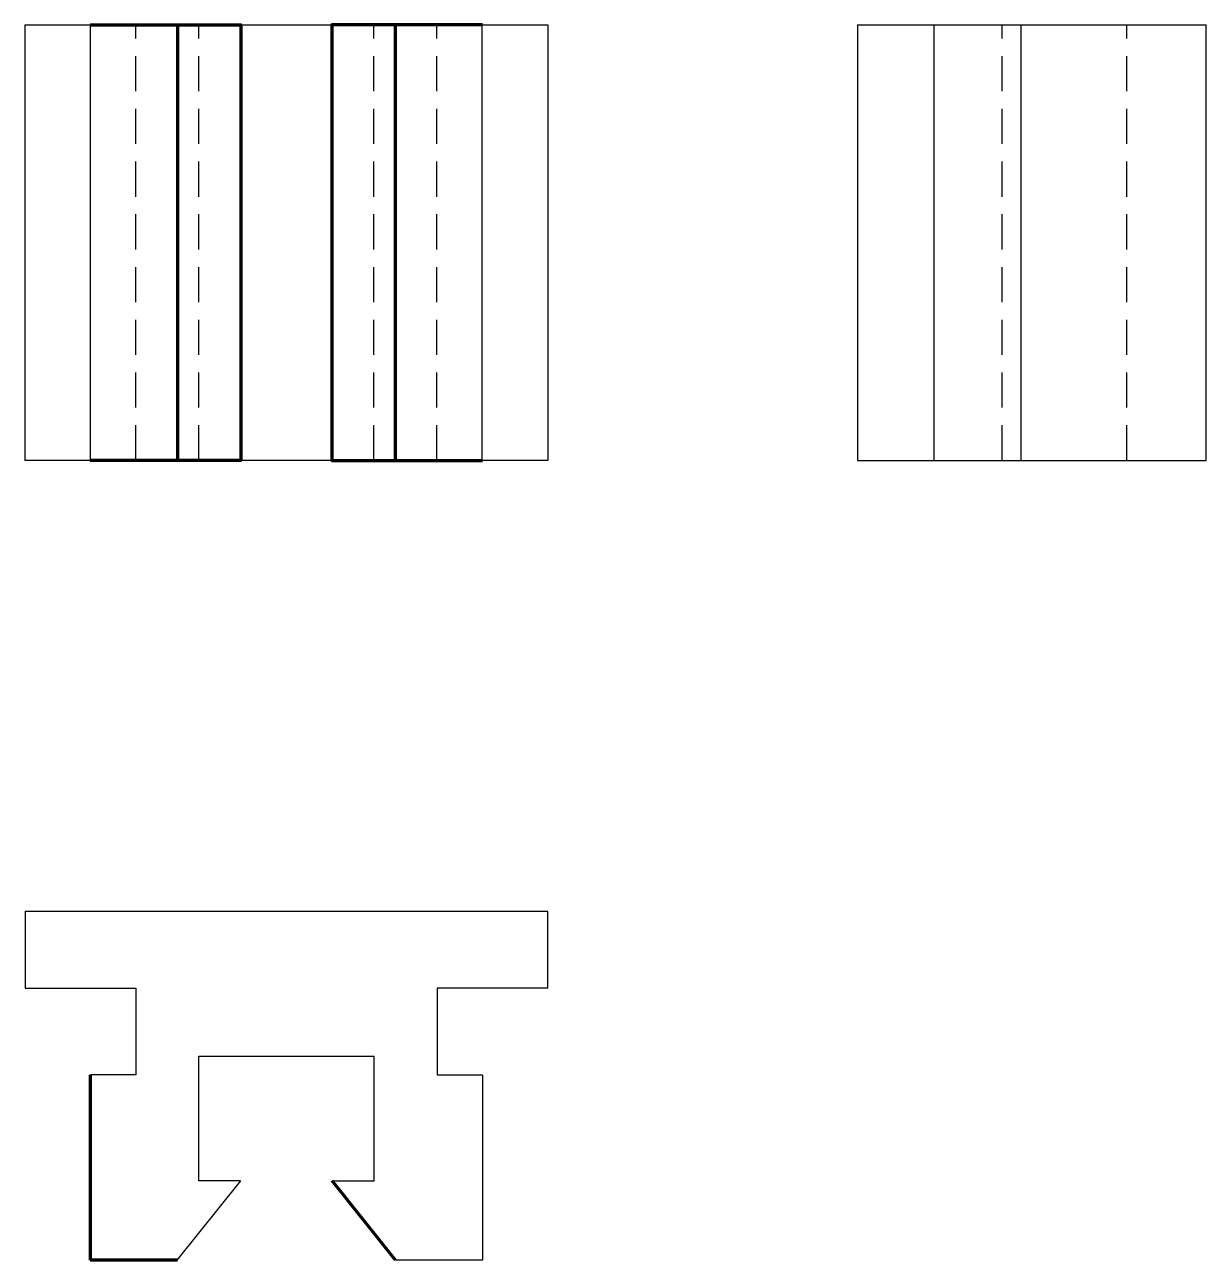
# Model space of a CAD drawing. Header units: metres. Extents: x -4.7 to 80.6, y 1.3 to 90.5.
import ezdxf

# ---------------------------------------------------------------- set-up
doc = ezdxf.new("R2010")
doc.units = ezdxf.units.M
doc.linetypes.add('DASHED', pattern=[19.05, 12.7, -6.35])
doc.layers.add('PDF4_Geometry', color=7, linetype='Continuous')

msp = doc.modelspace()

# ---------------------------------------------------------------- linework, layer by layer
for p, q in [((-4.686, 90.546), (33.096, 90.546)), ((-4.665, 59.071), (-4.665, 90.546)), ((0.055, 59.071), (0.055, 90.546)), ((6.342, 59.071), (6.342, 90.546)), ((10.914, 59.071), (10.914, 90.546)), ((17.496, 59.071), (17.496, 90.546)), ((22.068, 59.071), (22.068, 90.546)), ((28.355, 59.071), (28.355, 90.546)), ((33.096, 90.546), (33.096, 59.071)), ((55.46, 90.546), (80.643, 90.546)), ((55.46, 90.546), (55.46, 59.071)), ((60.984, 59.065), (60.984, 90.546)), ((67.266, 59.071), (67.266, 90.546)), ((80.643, 59.071), (80.643, 90.546)), ((33.096, 59.071), (-4.686, 59.071)), ((55.46, 59.071), (80.643, 59.071)), ((-4.665, 26.495), (-4.665, 20.95)), ((33.096, 26.474), (-4.665, 26.474)), ((33.096, 20.95), (33.096, 26.474)), ((-4.665, 20.95), (3.335, 20.95)), ((3.335, 20.95), (3.335, 14.684)), ((33.096, 20.95), (25.096, 20.95)), ((25.096, 20.95), (25.096, 14.684)), ((7.892, 7.022), (7.892, 16.022)), ((7.892, 16.022), (20.539, 16.022)), ((20.539, 7.022), (20.539, 16.022)), ((3.335, 14.684), (0.055, 14.684)), ((25.096, 14.684), (28.376, 14.684)), ((28.376, 14.663), (28.376, 1.286)), ((6.32, 1.286), (10.914, 7.022)), ((10.892, 7.022), (7.892, 7.022)), ((22.09, 1.286), (17.539, 7.022)), ((17.539, 7.022), (20.539, 7.022)), ((28.376, 1.286), (22.09, 1.286))]:
    msp.add_line(p, q)
at = {"linetype": 'DASHED', "ltscale": 0.2}
for p, q in [((3.335, 59.071), (3.335, 90.546)), ((7.892, 59.071), (7.892, 90.546)), ((20.518, 59.071), (20.518, 90.546)), ((25.075, 59.071), (25.075, 90.546)), ((65.898, 59.071), (65.898, 90.546)), ((74.898, 59.071), (74.898, 90.546))]:
    msp.add_line(p, q, dxfattribs=at)
at = {"layer": 'PDF4_Geometry', "lineweight": 70}
for points in [[(0.034, 90.546), (6.342, 90.546), (6.342, 59.071), (0.034, 59.071)], [(6.32, 90.546), (10.914, 90.546), (10.914, 59.071), (6.32, 59.071)], [(22.09, 90.546), (17.496, 90.546), (17.496, 59.071), (22.09, 59.071)], [(28.376, 90.546), (22.068, 90.546), (22.068, 59.071), (28.376, 59.071)], [(0.055, 1.286), (0.055, 14.684)], [(22.09, 1.286), (17.518, 7.022)], [(6.342, 1.286), (0.034, 1.286)]]:
    msp.add_lwpolyline(points, dxfattribs=at)

doc.saveas('drawing.dxf')
